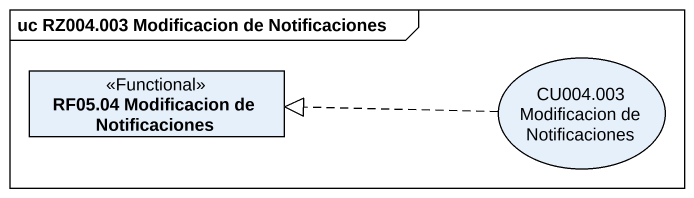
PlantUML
@startuml
mainframe uc RZ004.003 Modificacion de Notificaciones
allowmixing
hide circle
hide empty members
class "RF05.04 Modificacion de Notificaciones" as RF05_04_Modificacion_de <<Functional>>
usecase "CU004.003 Modificacion de Notificaciones" as CU004_003_Modificacion_de
CU004_003_Modificacion_de .left.|> RF05_04_Modificacion_de
@enduml
